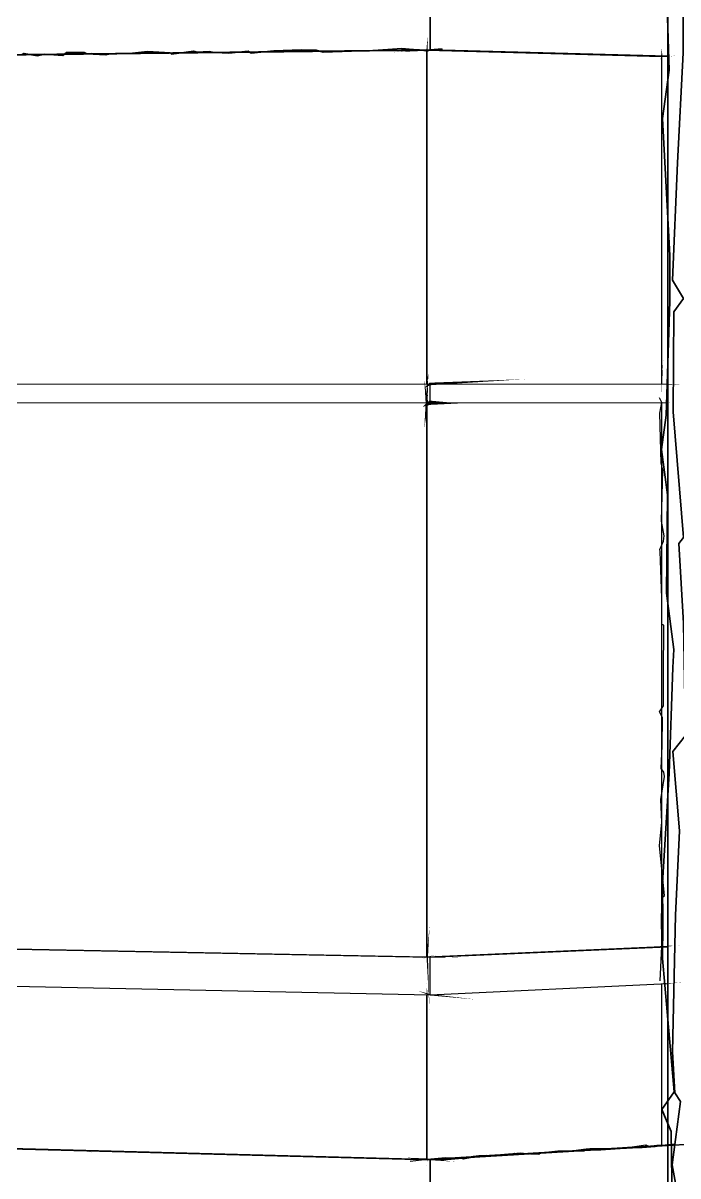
# Model space of a CAD drawing. Header units: inches. Extents: x -877 to 882, y -418 to 410.
# Drawn here: x 372.9 to 464.6, y -204.8 to -43.5 of the extents above; entities that cross this region are included whole.
import ezdxf

# ---------------------------------------------------------------- set-up
doc = ezdxf.new("R2010")
doc.units = ezdxf.units.IN
doc.header["$LTSCALE"] = 0.5
doc.header["$MEASUREMENT"] = 0
doc.layers.get('0').update_dxf_attribs({"lineweight": 18})
for name, color, linetype, lineweight in [('A-Glaz-Curt', 52, 'Continuous', 35), ('A-Glaz-Curt-Unit', 51, 'Continuous', 25), ('A-Wall', 113, 'Continuous', 35)]:
    doc.layers.add(name, color=color, linetype=linetype, lineweight=lineweight)

# ---------------------------------------------------------------- blocks, each defined once
blk = doc.blocks.new('*U12')
at = {"layer": 'A-Glaz-Curt', "color": 143, "linetype": 'Continuous', "lineweight": 35}
for p, q in [((463.19, -254.38), (463.19, 358.95)), ((429.93, -47.22), (429.93, -34.63)), ((335.09, -48.35), (381.88, -47.79)), ((381.88, -47.79), (429.93, -47.22)), ((429.46, -47.26), (429.93, -47.22)), ((429.93, -47.22), (463.19, -48.14)), ((462.33, -48.15), (463.19, -48.14)), ((335.09, -200.09), (381.88, -201.33)), ((381.88, -201.33), (429.93, -202.59)), ((429.93, -202.59), (463.19, -200.57)), ((462.33, -200.52), (463.19, -200.57)), ((429.46, -202.51), (429.93, -202.59)), ((429.93, -215.19), (429.93, -202.59))]:
    blk.add_line(p, q, dxfattribs=at)
at = {"layer": 'A-Glaz-Curt-Unit', "color": 141, "linetype": 'Continuous', "lineweight": 25}
for p, q in [((362.44, -48.06), (429.46, -47.26)), ((429.46, -94), (429.46, -47.26)), ((429.46, -47.26), (429.5, -47.26)), ((429.5, -94), (429.5, -47.26)), ((429.5, -47.26), (462.33, -48.15)), ((462.33, -94.03), (462.33, -48.15)), ((429.46, -174.19), (429.46, -96.63)), ((429.5, -174.19), (429.5, -96.63)), ((462.33, -172.73), (462.33, -96.61)), ((362.44, -172.88), (429.46, -174.19)), ((429.5, -174.19), (462.33, -172.73)), ((462.33, -200.52), (462.33, -177.95)), ((429.46, -202.51), (429.46, -179.48)), ((429.5, -202.52), (429.5, -179.48)), ((362.44, -200.73), (429.46, -202.51)), ((429.5, -202.52), (462.33, -200.52))]:
    blk.add_line(p, q, dxfattribs=at)
at = {"layer": 'A-Glaz-Curt-Unit', "color": 143, "linetype": 'Continuous', "lineweight": 25}
for p, q in [((289.59, -94.06), (429.89, -94)), ((429.89, -96.63), (429.89, -94)), ((429.89, -94), (429.93, -94)), ((429.93, -96.63), (429.93, -94)), ((429.93, -94), (463.19, -94.03)), ((289.59, -96.59), (429.89, -96.63)), ((429.89, -96.63), (429.93, -96.63)), ((429.93, -96.63), (463.19, -96.61)), ((360.29, -172.88), (429.89, -174.24)), ((429.46, -174.19), (429.89, -174.24)), ((429.46, -174.19), (429.89, -174.24)), ((429.89, -179.49), (429.89, -174.24)), ((429.89, -174.24), (429.93, -174.24)), ((429.93, -174.24), (463.19, -172.76)), ((429.93, -179.49), (429.93, -174.24)), ((462.33, -172.73), (463.19, -172.76)), ((289.59, -176.56), (429.89, -179.49)), ((429.93, -179.49), (463.19, -177.91)), ((429.89, -179.49), (429.93, -179.49))]:
    blk.add_line(p, q, dxfattribs=at)
blk = doc.blocks.new('New Napkin Sketch')
at = {"layer": 'A-Wall', "color": 143, "linetype": 'Continuous', "lineweight": 35}
for p, q in [((429.93, -47.22), (429.93, -34.63)), ((429.46, -47.26), (429.93, -47.22)), ((462.33, -48.15), (463.19, -48.14)), ((462.33, -200.52), (463.19, -200.57)), ((429.46, -202.51), (429.93, -202.59)), ((429.93, -215.19), (429.93, -202.59))]:
    blk.add_line(p, q, dxfattribs=at)
at = {"layer": 'A-Wall', "color": 141, "linetype": 'Continuous', "lineweight": 25}
blk.add_line((429.46, -47.26), (429.5, -47.26), dxfattribs=at)
at = {"layer": 'A-Wall', "color": 143, "linetype": 'Continuous', "lineweight": 25}
for p, q in [((429.89, -96.63), (429.89, -94)), ((429.89, -94), (429.93, -94)), ((429.93, -96.63), (429.93, -94)), ((429.89, -96.63), (429.93, -96.63)), ((429.46, -174.19), (429.89, -174.24)), ((429.46, -174.19), (429.89, -174.24)), ((429.89, -179.49), (429.89, -174.24)), ((429.89, -174.24), (429.93, -174.24)), ((429.93, -179.49), (429.93, -174.24)), ((462.33, -172.73), (463.19, -172.76)), ((429.89, -179.49), (429.93, -179.49))]:
    blk.add_line(p, q, dxfattribs=at)
at = {"layer": 'A-Wall', "color": 143, "linetype": 'Continuous', "lineweight": 35, "extrusion": (0, 0, -1)}
for points in [[(-463.64, -259.27), (-463.19, -254.38), (-463.24, -245.25), (-463.9, -226.18), (-462.84, -218.16), (-463.82, -212.1), (-463.62, -198.61), (-462.35, -195.56), (-464.04, -193.07), (-462.42, -174.39), (-462.48, -169.56), (-462.43, -163.89), (-463.36, -148.51), (-463.89, -133.68), (-464.01, -131.16), (-462.96, -123.3), (-463.12, -109.5), (-462.3, -103.16), (-462.93, -98.35), (-463.44, -82.4), (-463.45, -76), (-462.43, -56.84), (-463.34, -50.06), (-462.92, -36.85)], [(-464.93, -260.52), (-464.73, -254.24), (-464.39, -238.97), (-465.42, -227.48), (-464.4, -225.93), (-464.95, -209.66), (-463.78, -203.29), (-464.95, -194.44), (-464.13, -193.21), (-463.81, -187.46), (-464.24, -168.36), (-464.8, -156.55), (-463.87, -145.45), (-465.65, -143.21), (-465.38, -127.46), (-464.69, -116.32), (-465.34, -115.5), (-463.9, -97.92), (-464.02, -83.91), (-465.37, -82.06), (-463.82, -79.45), (-464.5, -63.03), (-465.3, -47.67), (-465.33, -37.04)], [(-372.79, -47.87), (-373.06, -47.73), (-374.95, -48.07), (-375.93, -47.86), (-378.51, -48.05), (-379, -47.59), (-381.48, -47.61), (-381.88, -47.79), (-382.52, -47.76)], [(-381.07, -47.74), (-381.88, -47.79), (-384.54, -47.94), (-384.96, -47.86), (-388.26, -47.71), (-390.37, -47.48), (-393.52, -47.67), (-393.71, -47.84), (-396.79, -47.44), (-397.28, -47.57), (-398.99, -47.48), (-399.46, -47.56), (-399.8, -47.61), (-401.72, -47.69), (-404.45, -47.4), (-404.85, -47.72), (-408.02, -47.36), (-411.9, -47.23), (-413.95, -47.26), (-414.95, -47.55), (-418.91, -47.43), (-421.96, -47.35), (-425.95, -47.03), (-429.55, -47.37), (-429.93, -47.22), (-431.57, -47.08)], [(-429.09, -202.54), (-429.93, -202.59), (-430.93, -202.54), (-431.2, -202.59), (-431.81, -202.57), (-434.39, -202.34), (-434.54, -202.47), (-436.62, -202.08), (-439.75, -201.88), (-442.62, -201.68), (-442.99, -201.69), (-443.94, -201.73), (-445.12, -201.8), (-445.23, -201.68), (-447.78, -201.38), (-449.91, -201.32), (-451.42, -201.31), (-451.79, -201.11), (-451.96, -201.24), (-453.8, -201.18), (-456.49, -201.01), (-459.11, -200.86), (-459.57, -200.88), (-461.39, -200.71), (-461.98, -200.63), (-463.19, -200.57), (-466.38, -200.41)]]:
    blk.add_lwpolyline(points, dxfattribs=at)
at = {"layer": 'A-Wall', "color": 141, "linetype": 'Continuous', "lineweight": 25, "extrusion": (0, 0, -1)}
for points in [[(-429.55, -95.42, 0, 0.0201, 0), (-429.46, -94, 0.0201, 0, 0), (-429.38, -91.23, 0, 0, 0), (-429.63, -88.37, 0, 0, 0), (-429.43, -86.98, 0, 0, 0), (-429.5, -86.54, 0, 0, 0), (-429.43, -84.15, 0, 0, 0), (-429.52, -82.38, 0, 0, 0), (-429.56, -80.17, 0, 0, 0), (-429.59, -76.15, 0, 0, 0), (-429.3, -71.65, 0, 0, 0), (-429.41, -69, 0, 0, 0), (-429.38, -67.34, 0, 0, 0), (-429.46, -63.07, 0, 0, 0), (-429.38, -60.04, 0, 0, 0), (-429.67, -59.48, 0, 0, 0), (-429.58, -57.35, 0, 0, 0), (-429.41, -54.66, 0, 0, 0), (-429.29, -52.02, 0, 0, 0), (-429.41, -47.66, 0, 0, 0), (-429.28, -47.55, 0, 0.162, 0), (-429.46, -47.26, 0.162, 0, 0), (-429.54, -45.51, 0, 0, 0)], [(-429.43, -96.13, 0, 0.132, 0), (-429.5, -94, 0.132, 0, 0), (-429.6, -92.79, 0, 0, 0), (-429.6, -89.03, 0, 0, 0), (-429.29, -85.39, 0, 0, 0), (-429.58, -82.75, 0, 0, 0), (-429.58, -79.86, 0, 0, 0), (-429.53, -79.6, 0, 0, 0), (-429.33, -76.38, 0, 0, 0), (-429.5, -73.4, 0, 0, 0), (-429.68, -70.74, 0, 0, 0), (-429.31, -68.1, 0, 0, 0), (-429.63, -65.81, 0, 0, 0), (-429.63, -64.73, 0, 0, 0), (-429.52, -61.33, 0, 0, 0), (-429.42, -56.96, 0, 0, 0), (-429.6, -53.18, 0, 0, 0), (-429.34, -49.22, 0, 0, 0), (-429.62, -47.38, 0, 0.0295, 0), (-429.5, -47.26, 0.0295, 0, 0), (-429.61, -45.86, 0, 0, 0)], [(-356.82, -48, 0, 0.23, 0), (-362.44, -48.06, 0.23, 0, 0), (-364.22, -47.82, 0, 0, 0), (-369.18, -47.93, 0, 0, 0), (-373.84, -47.71, 0, 0, 0), (-376.47, -48, 0, 0, 0), (-380.18, -48.05, 0, 0, 0), (-383.71, -47.66, 0, 0, 0), (-384.85, -47.71, 0, 0, 0), (-389.73, -47.49, 0, 0, 0), (-389.82, -47.69, 0, 0, 0), (-392.63, -47.75, 0, 0, 0), (-398.84, -47.47, 0, 0, 0), (-400.87, -47.7, 0, 0, 0), (-402.59, -47.39, 0, 0, 0), (-407.6, -47.24, 0, 0, 0), (-411.94, -47.73, 0, 0, 0), (-413.21, -47.39, 0, 0, 0), (-418.39, -47.25, 0, 0, 0), (-418.56, -47.38, 0, 0, 0), (-424.08, -47.05, 0, 0, 0), (-424.75, -47.57, 0, 0.21, 0), (-429.46, -47.26, 0.21, 0, 0), (-429.89, -47.42, 0, 0, 0)], [(-427.52, -47.09, 0, 0.113, 0), (-429.5, -47.26, 0.113, 0, 0), (-430.39, -47.38, 0, 0, 0), (-431.61, -47.37, 0, 0, 0), (-433.21, -47.2, 0, 0, 0), (-436.27, -47.53, 0, 0, 0), (-439.22, -47.49, 0, 0, 0), (-441.89, -47.51, 0, 0, 0), (-442.14, -47.68, 0, 0, 0), (-445.24, -47.65, 0, 0, 0), (-447.67, -47.71, 0, 0, 0), (-449.78, -47.72, 0, 0, 0), (-452.42, -48.01, 0, 0, 0), (-453.85, -47.9, 0, 0, 0), (-456.92, -48.16, 0, 0, 0), (-457.2, -48.09, 0, 0, 0), (-457.86, -48.14, 0, 0, 0), (-460.44, -48.24, 0, 0, 0), (-460.45, -48.07, 0, 0.0302, 0), (-462.33, -48.15, 0.0302, 0, 0), (-464.43, -48.06, 0, 0, 0)], [(-462.36, -95.94, 0, 0.089, 0), (-462.33, -94.03, 0.089, 0, 0), (-462.52, -90.59, 0, 0, 0), (-462.36, -88.2, 0, 0, 0), (-462.47, -84.28, 0, 0, 0), (-462.44, -81.06, 0, 0, 0), (-462.14, -77.62, 0, 0, 0), (-462.2, -74.53, 0, 0, 0), (-462.52, -73.48, 0, 0, 0), (-462.12, -69.95, 0, 0, 0), (-462.28, -69.24, 0, 0, 0), (-462.11, -66.6, 0, 0, 0), (-462.37, -64.48, 0, 0, 0), (-462.33, -63.3, 0, 0, 0), (-462.4, -61.89, 0, 0, 0), (-462.51, -61.43, 0, 0, 0), (-462.12, -60.87, 0, 0, 0), (-462.5, -59.65, 0, 0, 0), (-462.13, -55.64, 0, 0, 0), (-462.51, -53.9, 0, 0, 0), (-462.3, -52.53, 0, 0, 0), (-462.17, -48.61, 0, 0.219, 0), (-462.33, -48.15, 0.219, 0, 0), (-462.28, -47.1, 0, 0, 0)], [(-429.84, -174.53, 0, 0.00536, 0), (-429.46, -174.19, 0.00536, 0, 0), (-429.39, -172.81, 0, 0, 0), (-429.55, -167.23, 0, 0, 0), (-429.43, -165.17, 0, 0, 0), (-429.24, -158.92, 0, 0, 0), (-429.27, -151.93, 0, 0, 0), (-429.09, -151.64, 0, 0, 0), (-429.62, -149.12, 0, 0, 0), (-429.46, -146.9, 0, 0, 0), (-429.15, -146.49, 0, 0, 0), (-429.75, -145.68, 0, 0, 0), (-429.18, -138.36, 0, 0, 0), (-429.3, -134.53, 0, 0, 0), (-429.54, -131.01, 0, 0, 0), (-429.41, -127.43, 0, 0, 0), (-429.76, -120.69, 0, 0, 0), (-429.35, -117.68, 0, 0, 0), (-429.38, -111.46, 0, 0, 0), (-429.5, -105.93, 0, 0, 0), (-429.1, -100.33, 0, 0, 0), (-429.09, -100.2, 0, 0.374, 0), (-429.46, -96.63, 0.374, 0, 0), (-429.09, -93.51, 0, 0, 0)], [(-429.82, -181.61, 0, 0.207, 0), (-429.5, -174.19, 0.207, 0, 0), (-429.83, -169.85, 0, 0, 0), (-429.29, -165.36, 0, 0, 0), (-429.88, -157.89, 0, 0, 0), (-429.57, -152.16, 0, 0, 0), (-429.81, -145.13, 0, 0, 0), (-429.84, -142.44, 0, 0, 0), (-429.11, -140.41, 0, 0, 0), (-429.24, -139.19, 0, 0, 0), (-429.86, -138.77, 0, 0, 0), (-429.67, -134.79, 0, 0, 0), (-429.16, -131.52, 0, 0, 0), (-429.65, -129.6, 0, 0, 0), (-429.64, -129.54, 0, 0, 0), (-429.42, -126.42, 0, 0, 0), (-429.75, -121.23, 0, 0, 0), (-429.69, -114.09, 0, 0, 0), (-429.83, -106.88, 0, 0, 0), (-429.57, -99.45, 0, 0, 0), (-429.41, -98.84, 0, 0.128, 0), (-429.5, -96.63, 0.128, 0, 0), (-429.65, -92.21, 0, 0, 0)], [(-357.42, -172.5, 0, 0.142, 0), (-362.44, -172.88, 0.142, 0, 0), (-364.72, -172.97, 0, 0, 0), (-366.5, -173.09, 0, 0, 0), (-369.83, -172.98, 0, 0, 0), (-371.44, -173.01, 0, 0, 0), (-371.59, -173.24, 0, 0, 0), (-376.77, -173.03, 0, 0, 0), (-381.28, -173.18, 0, 0, 0), (-384.12, -173.62, 0, 0, 0), (-389.69, -173.2, 0, 0, 0), (-393.58, -173.28, 0, 0, 0), (-399.99, -173.83, 0, 0, 0), (-404.18, -173.81, 0, 0, 0), (-407.55, -174.01, 0, 0, 0), (-410.01, -174.01, 0, 0, 0), (-416.25, -173.76, 0, 0, 0), (-420.27, -174.11, 0, 0, 0), (-420.51, -174.02, 0, 0, 0), (-422.01, -174.19, 0, 0, 0), (-423.45, -173.83, 0, 0, 0), (-428.78, -174.5, 0, 0.0629, 0), (-429.46, -174.19, 0.0629, 0, 0), (-430.83, -173.9, 0, 0, 0)], [(-428.6, -174.38, 0, 0.0138, 0), (-429.5, -174.19, 0.0138, 0, 0), (-432.29, -174.06, 0, 0, 0), (-433.92, -174.11, 0, 0, 0), (-435.15, -174.03, 0, 0, 0), (-436.1, -173.76, 0, 0, 0), (-439.34, -173.9, 0, 0, 0), (-440.07, -173.64, 0, 0, 0), (-440.22, -173.84, 0, 0, 0), (-442.88, -173.43, 0, 0, 0), (-443.15, -173.65, 0, 0, 0), (-445.35, -173.39, 0, 0, 0), (-446.33, -173.36, 0, 0, 0), (-447.46, -173.34, 0, 0, 0), (-448.15, -173.45, 0, 0, 0), (-449.21, -173.31, 0, 0, 0), (-449.86, -173.31, 0, 0, 0), (-450.99, -173.38, 0, 0, 0), (-451.87, -173.05, 0, 0, 0), (-453.25, -173.11, 0, 0, 0), (-455.93, -173.16, 0, 0, 0), (-458.3, -172.87, 0, 0, 0), (-460.09, -172.97, 0, 0.163, 0), (-462.33, -172.73, 0.163, 0, 0), (-463.86, -172.63, 0, 0, 0)], [(-429.56, -202.64, 0, 0.0524, 0), (-429.46, -202.51, 0.0524, 0, 0), (-429.53, -200.76, 0, 0, 0), (-429.35, -199.42, 0, 0, 0), (-429.49, -197.81, 0, 0, 0), (-429.4, -196.26, 0, 0, 0), (-429.46, -195.78, 0, 0, 0), (-429.53, -193.57, 0, 0, 0), (-429.56, -193.01, 0, 0, 0), (-429.49, -192.03, 0, 0, 0), (-429.41, -191.49, 0, 0, 0), (-429.58, -189.25, 0, 0, 0), (-429.38, -188.6, 0, 0, 0), (-429.36, -186.4, 0, 0, 0), (-429.45, -185.24, 0, 0, 0), (-429.5, -183.28, 0, 0, 0), (-429.5, -181.19, 0, 0, 0), (-429.5, -180.2, 0, 0.0658, 0), (-429.46, -179.48, 0.0658, 0, 0), (-429.44, -178.54, 0, 0, 0)], [(-429.42, -203.73, 0, 0.0176, 0), (-429.5, -202.52, 0.0176, 0, 0), (-429.46, -200.96, 0, 0, 0), (-429.61, -200.4, 0, 0, 0), (-429.42, -200.09, 0, 0, 0), (-429.42, -200.01, 0, 0, 0), (-429.51, -198.16, 0, 0, 0), (-429.39, -197.6, 0, 0, 0), (-429.47, -197.35, 0, 0, 0), (-429.41, -195.35, 0, 0, 0), (-429.45, -193.79, 0, 0, 0), (-429.49, -191.78, 0, 0, 0), (-429.41, -190.26, 0, 0, 0), (-429.57, -189.95, 0, 0, 0), (-429.53, -189.46, 0, 0, 0), (-429.55, -188.71, 0, 0, 0), (-429.42, -186.57, 0, 0, 0), (-429.43, -184.95, 0, 0, 0), (-429.44, -184.41, 0, 0, 0), (-429.5, -183.86, 0, 0, 0), (-429.49, -182.64, 0, 0, 0), (-429.49, -180.57, 0, 0, 0), (-429.48, -180.27, 0, 0.0454, 0), (-429.5, -179.48, 0.0454, 0, 0), (-429.44, -177.89, 0, 0, 0)], [(-462.31, -201.13, 0, 0.00404, 0), (-462.33, -200.52, 0.00404, 0, 0), (-462.37, -198.65, 0, 0, 0), (-462.24, -196.4, 0, 0, 0), (-462.4, -194.53, 0, 0, 0), (-462.3, -192.41, 0, 0, 0), (-462.44, -190.55, 0, 0, 0), (-462.28, -188.49, 0, 0, 0), (-462.27, -187.29, 0, 0, 0), (-462.37, -186.43, 0, 0, 0), (-462.37, -185.65, 0, 0, 0), (-462.43, -183.86, 0, 0, 0), (-462.4, -183.41, 0, 0, 0), (-462.38, -182.37, 0, 0, 0), (-462.26, -182.06, 0, 0, 0), (-462.35, -179.93, 0, 0, 0), (-462.28, -178.54, 0, 0, 0), (-462.27, -178.42, 0, 0, 0), (-462.42, -178.21, 0, 0.0612, 0), (-462.33, -177.95, 0.0612, 0, 0), (-462.24, -177.83, 0, 0, 0)], [(-359.47, -200.5, 0, 0.0637, 0), (-362.44, -200.73, 0.0637, 0, 0), (-368.1, -201.15, 0, 0, 0), (-371.78, -201.23, 0, 0, 0), (-375.11, -200.79, 0, 0, 0), (-376.13, -200.8, 0, 0, 0), (-380.39, -201.32, 0, 0, 0), (-383.98, -201.38, 0, 0, 0), (-390.26, -201.17, 0, 0, 0), (-394.54, -201.29, 0, 0, 0), (-399.82, -201.46, 0, 0, 0), (-403.24, -201.82, 0, 0, 0), (-407.54, -201.89, 0, 0, 0), (-409.69, -202.27, 0, 0, 0), (-412.22, -202.36, 0, 0, 0), (-412.9, -202.26, 0, 0, 0), (-414.15, -202.35, 0, 0, 0), (-419.84, -202.47, 0, 0, 0), (-425.38, -202.62, 0, 0, 0), (-426.64, -202.29, 0, 0.209, 0), (-429.46, -202.51, 0.209, 0, 0), (-432.56, -202.8, 0, 0, 0)]]:
    blk.add_lwpolyline(points, format="xyseb", dxfattribs=at)
at = {"layer": 'A-Wall', "color": 143, "linetype": 'Continuous', "lineweight": 35, "extrusion": (0, 0, -1)}
for points in [[(-428.21, -47.28, 0, 0.135, 0), (-429.93, -47.22, 0.135, 0, 0), (-430.46, -47.28, 0, 0, 0), (-432.38, -47.36, 0, 0, 0), (-433.18, -47.3, 0, 0, 0), (-434.4, -47.43, 0, 0, 0), (-435.82, -47.37, 0, 0, 0), (-437.32, -47.38, 0, 0, 0), (-440.14, -47.65, 0, 0, 0), (-442.89, -47.59, 0, 0, 0), (-445.78, -47.73, 0, 0, 0), (-448.85, -47.78, 0, 0, 0), (-449.59, -47.8, 0, 0, 0), (-450.4, -47.65, 0, 0, 0), (-450.53, -47.68, 0, 0, 0), (-452.74, -47.87, 0, 0, 0), (-456, -47.82, 0, 0, 0), (-456.06, -48.09, 0, 0, 0), (-457.03, -47.93, 0, 0, 0), (-459.73, -47.89, 0, 0, 0), (-459.95, -48.07, 0, 0, 0), (-462.69, -48.2, 0, 0.052, 0), (-463.19, -48.14, 0.052, 0, 0), (-463.77, -48.17, 0, 0, 0)], [(-334.24, -200.03, 0, 0.151, 0), (-335.09, -200.09, 0.151, 0, 0), (-338.32, -200.12, 0, 0, 0), (-338.56, -200.1, 0, 0, 0), (-342.54, -200.49, 0, 0, 0), (-342.6, -200.36, 0, 0, 0), (-345.23, -200.24, 0, 0, 0), (-348.75, -200.57, 0, 0, 0), (-348.86, -200.3, 0, 0, 0), (-352.41, -200.67, 0, 0, 0), (-354.67, -200.38, 0, 0, 0), (-356.97, -200.77, 0, 0, 0), (-358.05, -200.52, 0, 0, 0), (-360.91, -200.72, 0, 0, 0), (-364.4, -200.87, 0, 0, 0), (-367.2, -201.05, 0, 0, 0), (-370.38, -200.93, 0, 0, 0), (-373.83, -200.9, 0, 0, 0), (-377.44, -201.35, 0, 0, 0), (-381.19, -201.28, 0, 0.0315, 0), (-381.88, -201.33, 0.0315, 0, 0), (-383.42, -201.42, 0, 0, 0)], [(-377.81, -201.22, 0, 0.0664, 0), (-381.88, -201.33, 0.0664, 0, 0), (-382.58, -201.55, 0, 0, 0), (-387.27, -201.71, 0, 0, 0), (-391.43, -201.77, 0, 0, 0), (-393.15, -201.58, 0, 0, 0), (-396.4, -201.72, 0, 0, 0), (-397.17, -201.61, 0, 0, 0), (-401.18, -202.05, 0, 0, 0), (-402.13, -202.07, 0, 0, 0), (-406.82, -202.07, 0, 0, 0), (-410.56, -202.15, 0, 0, 0), (-415.13, -202.35, 0, 0, 0), (-419.1, -202.12, 0, 0, 0), (-420.54, -202.32, 0, 0, 0), (-425.12, -202.32, 0, 0, 0), (-425.59, -202.67, 0, 0, 0), (-428.64, -202.67, 0, 0.0672, 0), (-429.93, -202.59, 0.0672, 0, 0), (-433.99, -202.88, 0, 0, 0)]]:
    blk.add_lwpolyline(points, format="xyseb", dxfattribs=at)
at = {"layer": 'A-Wall', "color": 143, "linetype": 'Continuous', "lineweight": 25, "extrusion": (0, 0, -1)}
for points in [[(-282.28, -93.5, 0, 0.696, 0), (-289.59, -94.06, 0.696, 0, 0), (-299.98, -94.39, 0, 0, 0), (-302.69, -93.84, 0, 0, 0), (-314.58, -93.37, 0, 0, 0), (-322.78, -93.87, 0, 0, 0), (-335.01, -93.63, 0, 0, 0), (-338.81, -94.73, 0, 0, 0), (-340.3, -93.52, 0, 0, 0), (-353.87, -94.31, 0, 0, 0), (-361.56, -94.56, 0, 0, 0), (-372.58, -94.43, 0, 0, 0), (-379.47, -94.72, 0, 0, 0), (-391.09, -94.06, 0, 0, 0), (-392.3, -94.05, 0, 0, 0), (-399.54, -94.01, 0, 0, 0), (-407.08, -94.68, 0, 0, 0), (-414.83, -94.54, 0, 0, 0), (-415.85, -94.15, 0, 0, 0), (-429.14, -94.52, 0, 0.359, 0), (-429.89, -94, 0.359, 0, 0), (-443.27, -93.32, 0, 0, 0)], [(-429.68, -94.02, 0, 0.0229, 0), (-429.93, -94, 0.0229, 0, 0), (-431.9, -93.92, 0, 0, 0), (-434.75, -94.08, 0, 0, 0), (-437.72, -93.94, 0, 0, 0), (-440.88, -93.93, 0, 0, 0), (-442.8, -94.01, 0, 0, 0), (-445.24, -94, 0, 0, 0), (-446.95, -94.15, 0, 0, 0), (-447.62, -93.98, 0, 0, 0), (-449.94, -93.95, 0, 0, 0), (-452.56, -94.09, 0, 0, 0), (-455.42, -94.01, 0, 0, 0), (-458.56, -94.17, 0, 0, 0), (-458.93, -94, 0, 0, 0), (-459.63, -94.1, 0, 0, 0), (-461.37, -94.03, 0, 0.101, 0), (-463.19, -94.03, 0.101, 0, 0), (-465.17, -94.16, 0, 0, 0)], [(-360.59, -96.88, 0, 0, 0), (-374.2, -96.86, 0, 0, 0), (-374.27, -96.06, 0, 0, 0), (-380.52, -96.52, 0, 0, 0), (-382.12, -96.58, 0, 0, 0), (-386.03, -97.28, 0, 0, 0), (-390.8, -96.62, 0, 0, 0), (-403.84, -96.16, 0, 0, 0), (-408.72, -96.92, 0, 0, 0), (-409.42, -97, 0, 0, 0), (-411.78, -96.19, 0, 0, 0), (-417.04, -97.18, 0, 0, 0), (-423.61, -96.3, 0, 0, 0), (-428.85, -97.2, 0, 0.595, 0), (-429.89, -96.63, 0.595, 0, 0), (-434.06, -96.72, 0, 0, 0)], [(-429.34, -96.78, 0, 0.11, 0), (-429.93, -96.63, 0.11, 0, 0), (-432.44, -96.69, 0, 0, 0), (-433.52, -96.61, 0, 0, 0), (-436.03, -96.51, 0, 0, 0), (-436.2, -96.67, 0, 0, 0), (-439.28, -96.78, 0, 0, 0), (-442.46, -96.68, 0, 0, 0), (-444.71, -96.47, 0, 0, 0), (-446.33, -96.6, 0, 0, 0), (-448.19, -96.64, 0, 0, 0), (-448.53, -96.7, 0, 0, 0), (-451.61, -96.69, 0, 0, 0), (-452.75, -96.64, 0, 0, 0), (-455.97, -96.7, 0, 0, 0), (-457.3, -96.59, 0, 0, 0), (-460.29, -96.57, 0, 0, 0), (-460.76, -96.63, 0, 0, 0), (-462.82, -96.65, 0, 0.0111, 0), (-463.19, -96.61, 0.0111, 0, 0), (-463.64, -96.58, 0, 0, 0)], [(-359.16, -172.96, 0, 0.0976, 0), (-360.29, -172.88, 0.0976, 0, 0), (-362.19, -172.64, 0, 0, 0), (-367.81, -173, 0, 0, 0), (-368.18, -172.96, 0, 0, 0), (-371.62, -173.45, 0, 0, 0), (-378.52, -172.94, 0, 0, 0), (-383.59, -173.53, 0, 0, 0), (-385.79, -173.15, 0, 0, 0), (-391.98, -173.57, 0, 0, 0), (-397.95, -173.96, 0, 0, 0), (-398.16, -173.47, 0, 0, 0), (-401.19, -173.87, 0, 0, 0), (-405.7, -173.64, 0, 0, 0), (-406.5, -174, 0, 0, 0), (-409.08, -173.71, 0, 0, 0), (-412.72, -174.06, 0, 0, 0), (-419.09, -173.91, 0, 0, 0), (-424.89, -174.41, 0, 0, 0), (-426.77, -174.3, 0, 0.0516, 0), (-429.89, -174.24, 0.0516, 0, 0), (-435.33, -174.36, 0, 0, 0)], [(-429.88, -174.23, 0, 0.000381, 0), (-429.93, -174.24, 0.000381, 0, 0), (-432.16, -174.11, 0, 0, 0), (-435.16, -173.85, 0, 0, 0), (-437.24, -173.93, 0, 0, 0), (-440.18, -173.81, 0, 0, 0), (-443.32, -173.6, 0, 0, 0), (-444.41, -173.65, 0, 0, 0), (-445.6, -173.54, 0, 0, 0), (-448.37, -173.57, 0, 0, 0), (-450.85, -173.47, 0, 0, 0), (-452.38, -173.29, 0, 0, 0), (-453.84, -173.08, 0, 0, 0), (-456.7, -173.15, 0, 0, 0), (-457.98, -172.87, 0, 0, 0), (-460.35, -172.91, 0, 0.0253, 0), (-463.19, -172.76, 0.0253, 0, 0), (-465.39, -172.59, 0, 0, 0)], [(-276.96, -176.3, 0, 0.693, 0), (-289.59, -176.56, 0.693, 0, 0), (-290.47, -177.23, 0, 0, 0), (-295.9, -177.15, 0, 0, 0), (-307.87, -177.01, 0, 0, 0), (-321.72, -177.61, 0, 0, 0), (-333.93, -177.47, 0, 0, 0), (-340.5, -177.06, 0, 0, 0), (-345.58, -178.26, 0, 0, 0), (-354.06, -177.48, 0, 0, 0), (-354.95, -177.54, 0, 0, 0), (-360.69, -177.44, 0, 0, 0), (-366.33, -178.2, 0, 0, 0), (-373.14, -178.7, 0, 0, 0), (-385.8, -178.97, 0, 0, 0), (-394.89, -179.09, 0, 0, 0), (-396.18, -178.28, 0, 0, 0), (-403.06, -179.24, 0, 0, 0), (-415.5, -179.05, 0, 0, 0), (-416.45, -178.97, 0, 0, 0), (-428.16, -178.92, 0, 0.191, 0), (-429.89, -179.49, 0.191, 0, 0), (-436.3, -180.15, 0, 0, 0)], [(-429.02, -179.59, 0, 0.122, 0), (-429.93, -179.49, 0.122, 0, 0), (-431.47, -179.5, 0, 0, 0), (-433.01, -179.33, 0, 0, 0), (-433.84, -179.18, 0, 0, 0), (-435.33, -179.25, 0, 0, 0), (-437.62, -179.27, 0, 0, 0), (-439.48, -178.97, 0, 0, 0), (-440.69, -179.09, 0, 0, 0), (-443.41, -178.84, 0, 0, 0), (-444.23, -178.8, 0, 0, 0), (-446.96, -178.65, 0, 0, 0), (-449.03, -178.62, 0, 0, 0), (-450.38, -178.47, 0, 0, 0), (-453.48, -178.28, 0, 0, 0), (-455.42, -178.33, 0, 0, 0), (-456.97, -178.29, 0, 0, 0), (-460.08, -177.98, 0, 0, 0), (-460.99, -177.94, 0, 0, 0), (-461.54, -178.08, 0, 0, 0), (-462.37, -177.84, 0, 0.0697, 0), (-463.19, -177.91, 0.0697, 0, 0), (-465.54, -177.72, 0, 0, 0)]]:
    blk.add_lwpolyline(points, format="xyseb", dxfattribs=at)
at = {"layer": 'A-Wall', "color": 141, "linetype": 'Continuous', "lineweight": 25, "extrusion": (0, 0, -1)}
for points in [[(-462.09, -177.53), (-462.33, -172.73), (-462.49, -172.28), (-462.52, -171.5), (-462.27, -170.2), (-462.34, -165.9), (-462.7, -165.6), (-461.99, -158.62), (-462.33, -155.32), (-462.21, -152.14), (-462.7, -148.95), (-462.59, -148.35), (-462.24, -147.81), (-462.39, -144.65), (-462.41, -140.68), (-461.98, -139.91), (-462.56, -139.05), (-462.57, -134.79), (-462.62, -127.76), (-462.35, -127.68), (-462.31, -124.1), (-462.32, -124), (-462.11, -117.45), (-462.06, -117.15), (-462.55, -115.98), (-462.65, -115.24), (-462.3, -113.22), (-462.47, -106.04), (-462.25, -105.1), (-462.07, -98.08), (-462.33, -96.61), (-462, -95.93)], [(-427.12, -202.77), (-429.5, -202.52), (-432.04, -202.25), (-433.1, -202.32), (-434.07, -202.21), (-434.56, -202.32), (-435.94, -202.06), (-436.73, -201.98), (-437.78, -201.94), (-439.68, -201.97), (-441.35, -201.77), (-441.51, -201.93), (-441.74, -201.65), (-442.52, -201.82), (-444.81, -201.71), (-445.93, -201.57), (-446.97, -201.47), (-447.62, -201.49), (-449.26, -201.36), (-451.72, -201.03), (-452.23, -201.01), (-455.48, -200.94), (-458.18, -200.78), (-460.1, -200.49), (-460.53, -200.68), (-461.65, -200.56), (-462.33, -200.52), (-464.15, -200.36)]]:
    blk.add_lwpolyline(points, dxfattribs=at)

msp = doc.modelspace()

# ---------------------------------------------------------------- block references
msp.add_blockref('New Napkin Sketch', (0, 0))
at = {"color": 7, "linetype": 'Continuous', "lineweight": -3}
msp.add_blockref('*U12', (0, 0), dxfattribs=at)

doc.saveas('drawing.dxf')
